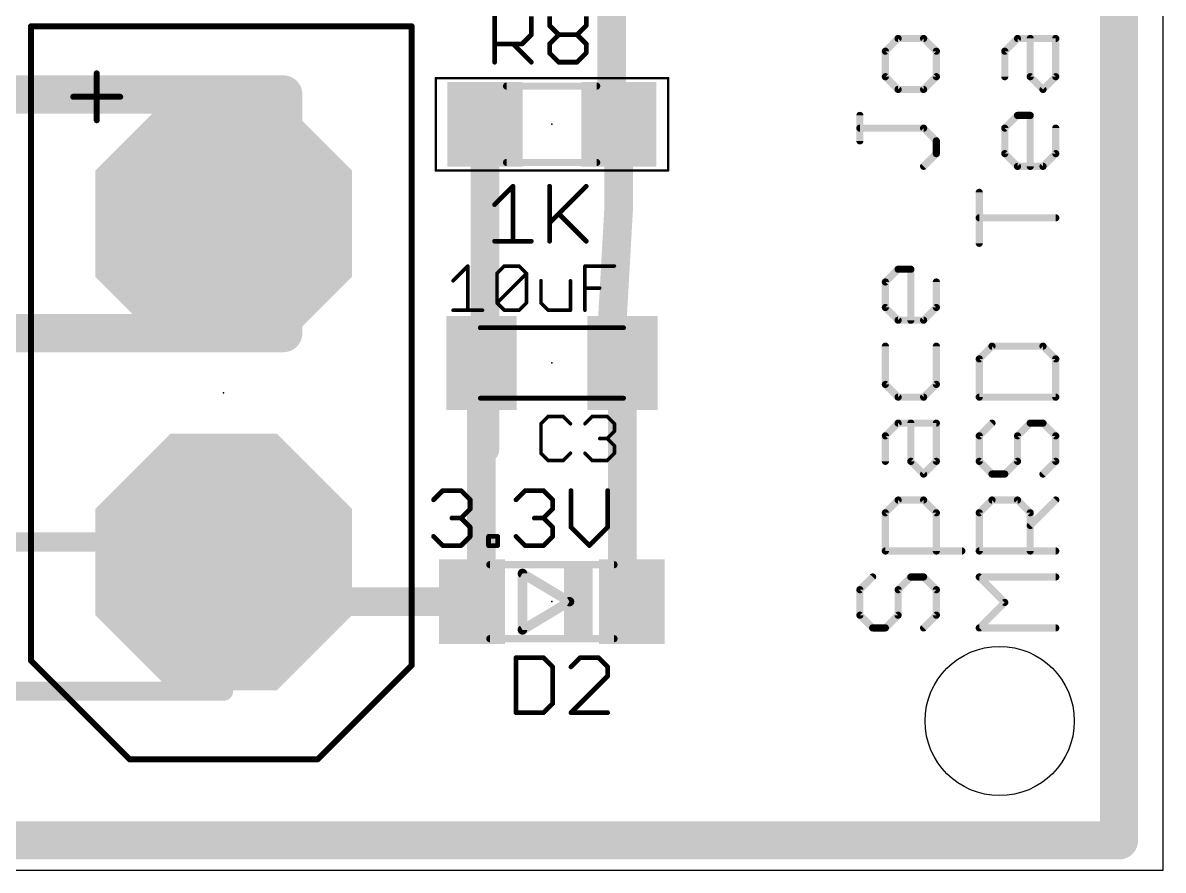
# Model space of a CAD drawing. Extents: x 0 to 50.5, y 0 to 63.5.
# Drawn here: x 26.21 to 50.47, y 0 to 18.03 of the extents above; entities that cross this region are included whole.
import ezdxf

# ---------------------------------------------------------------- set-up
doc = ezdxf.new("R2010")
doc.units = 0
for name, color, linetype in [('1', 22, 'CONTINUOUS'), ('16', 175, 'CONTINUOUS'), ('17', 82, 'CONTINUOUS'), ('20', 7, 'CONTINUOUS'), ('21', 253, 'CONTINUOUS'), ('23', 7, 'CONTINUOUS'), ('25', 253, 'CONTINUOUS'), ('27', 253, 'CONTINUOUS'), ('39', 22, 'CONTINUOUS'), ('51', 253, 'CONTINUOUS')]:
    doc.layers.add(name, color=color, linetype=linetype)

# ---------------------------------------------------------------- blocks, each defined once
blk = doc.blocks.new('OCTAGONP')
at = {"const_width": 0.5}
blk.add_lwpolyline([(-0.25, -0.1036), (-0.25, 0.1036), (-0.1036, 0.25), (0.1036, 0.25), (0.25, 0.1036), (0.25, -0.1036), (0.1036, -0.25), (-0.1036, -0.25), (-0.25, -0.1036), (-0.25, 0.1036)], dxfattribs=at)
blk = doc.blocks.new('RECT')
blk.add_solid([(-0.5, -0.5), (0.5, -0.5), (-0.5, 0.5), (0.5, 0.5)])

msp = doc.modelspace()

# ---------------------------------------------------------------- linework, layer by layer
at = {"layer": '1'}
for points, const_width in [([(38.735, 20.955), (38.735, 16.027)], 0.6096), ([(19.05, 16.51), (31.75, 16.51)], 0.8128), ([(31.75, 16.51), (31.75, 11.43)], 0.8128), ([(38.735, 16.027), (38.887, 15.875)], 0.6096), ([(36.043, 15.875), (36.043, 8.968)], 0.6096), ([(38.887, 15.875), (38.887, 14.122)], 0.6096), ([(38.887, 14.122), (38.735, 11.43)], 0.6096), ([(31.75, 11.43), (19.05, 11.43)], 0.8128), ([(38.735, 11.43), (38.735, 10.565)], 0.6096), ([(36.043, 8.968), (35.965, 10.795)], 0.6096), ([(35.965, 10.795), (35.965, 5.915)], 0.6096), ([(38.735, 10.565), (38.965, 10.795)], 0.6096), ([(38.965, 10.795), (38.965, 5.915)], 0.6096), ([(16.51, 6.985), (30.48, 6.985)], 0.4064), ([(30.48, 6.985), (30.48, 3.81)], 0.4064), ([(30.69, 5.715), (30.48, 6.56)], 0.6096), ([(35.965, 5.915), (35.765, 5.715)], 0.6096), ([(38.965, 5.915), (39.165, 5.715)], 0.6096), ([(35.765, 5.715), (30.69, 5.715)], 0.6096), ([(30.48, 3.81), (16.51, 3.81)], 0.4064)]:
    msp.add_lwpolyline(points, dxfattribs=dict(at, const_width=const_width))
for points, const_width in [([(31.9532, 16.51, 1), (31.5468, 16.51)], 0.4064), ([(31.75, 16.3068, 1), (31.75, 16.7132)], 0.4064), ([(38.8428, 16.1348, 1), (38.6272, 15.9192)], 0.3048), ([(36.1954, 15.875, 1), (35.8906, 15.875)], 0.3048), ([(38.5826, 16.027, 1), (38.8874, 16.027)], 0.3048), ([(39.0394, 15.875, 1), (38.7346, 15.875)], 0.3048), ([(38.7792, 15.7672, 1), (38.9948, 15.9828)], 0.3048), ([(39.0392, 14.1134, 1), (38.7348, 14.1306)], 0.3048), ([(38.7346, 14.122, 1), (39.0394, 14.122)], 0.3048), ([(31.75, 11.2268, 1), (31.75, 11.6332)], 0.4064), ([(38.8874, 11.43, 1), (38.5826, 11.43)], 0.3048), ([(31.5468, 11.43, 1), (31.9532, 11.43)], 0.4064), ([(38.5828, 11.4386, 1), (38.8872, 11.4214)], 0.3048), ([(36.1173, 10.8015, 1), (35.8127, 10.7885)], 0.3048), ([(36.1174, 10.795, 1), (35.8126, 10.795)], 0.3048), ([(39.1174, 10.795, 1), (38.8126, 10.795)], 0.3048), ([(39.0728, 10.6872, 1), (38.8572, 10.9028)], 0.3048), ([(38.6272, 10.6728, 1), (38.8428, 10.4572)], 0.3048), ([(38.5826, 10.565, 1), (38.8874, 10.565)], 0.3048), ([(35.8906, 8.968, 1), (36.1954, 8.968)], 0.3048), ([(35.8907, 8.9615, 1), (36.1953, 8.9745)], 0.3048), ([(30.5816, 6.985, 1), (30.3784, 6.985)], 0.2032), ([(30.48, 6.8834, 1), (30.48, 7.0866)], 0.2032), ([(30.6279, 6.5968, 1), (30.3321, 6.5232)], 0.3048), ([(35.8126, 5.915, 1), (36.1174, 5.915)], 0.3048), ([(36.0728, 5.8072, 1), (35.8572, 6.0228)], 0.3048), ([(39.0728, 6.0228, 1), (38.8572, 5.8072)], 0.3048), ([(38.8126, 5.915, 1), (39.1174, 5.915)], 0.3048), ([(30.69, 5.8674, 1), (30.69, 5.5626)], 0.3048), ([(30.5421, 5.6782, 1), (30.8379, 5.7518)], 0.3048), ([(35.6572, 5.8228, 1), (35.8728, 5.6072)], 0.3048), ([(35.765, 5.5626, 1), (35.765, 5.8674)], 0.3048), ([(39.0572, 5.6072, 1), (39.2728, 5.8228)], 0.3048), ([(30.3784, 3.81, 1), (30.5816, 3.81)], 0.2032), ([(30.48, 3.7084, 1), (30.48, 3.9116)], 0.2032)]:
    msp.add_lwpolyline(points, format="xyb", dxfattribs=dict(at, const_width=const_width))
at = {"layer": '16', "const_width": 0.8128}
for points in [[(49.53, 62.865), (49.53, 0.635)], [(49.53, 0.635), (0.635, 0.635)]]:
    msp.add_lwpolyline(points, dxfattribs=at)
at = {"layer": '16', "const_width": 0.4064}
for points in [[(49.53, 0.4318, 1), (49.53, 0.8382)], [(49.3268, 0.635, 1), (49.7332, 0.635)]]:
    msp.add_lwpolyline(points, format="xyb", dxfattribs=at)
at = {"layer": '20'}
for p, q in [((50.47, 0), (50.47, 63.49)), ((0, 0), (50.47, 0))]:
    msp.add_line(p, q, dxfattribs=at)
msp.add_circle((46.99, 3.175), 1.5875, dxfattribs=at)
at = {"layer": '21'}
for points, const_width in [([(26.38, 17.96), (26.38, 4.46)], 0.127), ([(34.48, 17.96), (26.38, 17.96)], 0.127), ([(34.48, 4.36), (34.48, 17.96)], 0.127), ([(44.8303, 17.701), (44.5591, 17.4298)], 0.1524), ([(45.3726, 17.701), (44.8303, 17.701)], 0.1524), ([(45.6438, 17.4298), (45.3726, 17.701)], 0.1524), ([(47.0991, 17.4298), (47.3703, 17.701)], 0.1524), ([(47.3703, 17.701), (48.1838, 17.701)], 0.1524), ([(47.6415, 16.8875), (47.6415, 17.701)], 0.1524), ([(48.1838, 17.701), (48.1838, 16.8875)], 0.1524), ([(44.5591, 17.4298), (44.5591, 16.8875)], 0.1524), ([(45.6438, 16.8875), (45.6438, 17.4298)], 0.1524), ([(47.0991, 16.8875), (47.0991, 17.4298)], 0.1524), ([(27.78, 15.96), (27.78, 16.96)], 0.127), ([(44.5591, 16.8875), (44.8303, 16.6163)], 0.1524), ([(45.3726, 16.6163), (45.6438, 16.8875)], 0.1524), ([(47.9126, 16.6163), (47.6415, 16.8875)], 0.1524), ([(48.1838, 16.8875), (47.9126, 16.6163)], 0.1524), ([(27.28, 16.46), (28.28, 16.46)], 0.127), ([(44.8303, 16.6163), (45.3726, 16.6163)], 0.1524), ([(44.0168, 15.5215), (44.0168, 16.0638)], 0.1524), ([(47.0991, 15.7926), (47.3703, 16.0638)], 0.1524), ([(47.3703, 16.0638), (47.6415, 16.0638)], 0.1524), ([(47.6415, 16.0638), (47.6415, 14.9791)], 0.1524), ([(45.3726, 15.7926), (44.0168, 15.7926)], 0.1524), ([(45.6438, 15.5215), (45.3726, 15.7926)], 0.1524), ([(47.0991, 15.2503), (47.0991, 15.7926)], 0.1524), ([(48.1838, 15.7926), (48.1838, 15.2503)], 0.1524), ([(45.6438, 15.2503), (45.6438, 15.5215)], 0.1524), ([(45.3726, 14.9791), (45.6438, 15.2503)], 0.1524), ([(47.3703, 14.9791), (47.0991, 15.2503)], 0.1524), ([(48.1838, 15.2503), (47.9126, 14.9791)], 0.1524), ([(47.9126, 14.9791), (47.3703, 14.9791)], 0.1524), ([(46.5568, 13.342), (46.5568, 14.4266)], 0.1524), ([(48.1838, 13.8843), (46.5568, 13.8843)], 0.1524), ([(44.5591, 12.5183), (44.8303, 12.7895)], 0.1524), ([(44.8303, 12.7895), (45.1015, 12.7895)], 0.1524), ([(45.1015, 12.7895), (45.1015, 11.7048)], 0.1524), ([(44.5591, 11.976), (44.5591, 12.5183)], 0.1524), ([(45.6438, 12.5183), (45.6438, 11.976)], 0.1524), ([(44.8303, 11.7048), (44.5591, 11.976)], 0.1524), ([(45.6438, 11.976), (45.3726, 11.7048)], 0.1524), ([(45.3726, 11.7048), (44.8303, 11.7048)], 0.1524), ([(44.5591, 11.1523), (44.5591, 10.3388)], 0.1524), ([(45.6438, 10.3388), (45.6438, 11.1523)], 0.1524), ([(46.828, 11.1523), (46.5568, 10.8812)], 0.1524), ([(47.9126, 11.1523), (46.828, 11.1523)], 0.1524), ([(48.1838, 10.8812), (47.9126, 11.1523)], 0.1524), ([(46.5568, 10.8812), (46.5568, 10.0677)], 0.1524), ([(48.1838, 10.0677), (48.1838, 10.8812)], 0.1524), ([(44.5591, 10.3388), (44.8303, 10.0677)], 0.1524), ([(45.3726, 10.0677), (45.6438, 10.3388)], 0.1524), ([(44.8303, 10.0677), (45.3726, 10.0677)], 0.1524), ([(46.5568, 10.0677), (48.1838, 10.0677)], 0.1524), ([(44.5591, 9.244), (44.8303, 9.5152)], 0.1524), ([(44.8303, 9.5152), (45.6438, 9.5152)], 0.1524), ([(45.1015, 8.7017), (45.1015, 9.5152)], 0.1524), ([(45.6438, 9.5152), (45.6438, 8.7017)], 0.1524), ([(46.828, 9.5152), (46.5568, 9.244)], 0.1524), ([(47.3703, 9.244), (47.6415, 9.5152)], 0.1524), ([(47.6415, 9.5152), (47.9126, 9.5152)], 0.1524), ([(47.9126, 9.5152), (48.1838, 9.244)], 0.1524), ([(44.5591, 8.7017), (44.5591, 9.244)], 0.1524), ([(46.5568, 9.244), (46.5568, 8.7017)], 0.1524), ([(47.3703, 8.7017), (47.3703, 9.244)], 0.1524), ([(48.1838, 9.244), (48.1838, 8.7017)], 0.1524), ([(45.3726, 8.4305), (45.1015, 8.7017)], 0.1524), ([(45.6438, 8.7017), (45.3726, 8.4305)], 0.1524), ([(46.5568, 8.7017), (46.828, 8.4305)], 0.1524), ([(47.0991, 8.4305), (47.3703, 8.7017)], 0.1524), ([(48.1838, 8.7017), (47.9126, 8.4305)], 0.1524), ([(46.828, 8.4305), (47.0991, 8.4305)], 0.1524), ([(44.5591, 7.6069), (44.8303, 7.878)], 0.1524), ([(44.8303, 7.878), (45.3726, 7.878)], 0.1524), ([(45.3726, 7.878), (45.6438, 7.6069)], 0.1524), ([(46.5568, 7.6069), (46.828, 7.878)], 0.1524), ([(46.828, 7.878), (47.3703, 7.878)], 0.1524), ([(47.3703, 7.878), (47.6415, 7.6069)], 0.1524), ([(47.6415, 7.3357), (48.1838, 7.878)], 0.1524), ([(44.5591, 6.7934), (44.5591, 7.6069)], 0.1524), ([(45.6438, 7.6069), (45.6438, 6.7934)], 0.1524), ([(46.5568, 6.7934), (46.5568, 7.6069)], 0.1524), ([(47.6415, 7.6069), (47.6415, 6.7934)], 0.1524), ([(46.1861, 6.7934), (44.5591, 6.7934)], 0.1524), ([(48.1838, 6.7934), (46.5568, 6.7934)], 0.1524), ([(37.838, 5.715), (36.838, 6.315)], 0.2032), ([(36.838, 6.315), (36.838, 5.115)], 0.2032), ([(44.288, 6.2409), (44.0168, 5.9697)], 0.1524), ([(44.8303, 5.9697), (45.1015, 6.2409)], 0.1524), ([(45.1015, 6.2409), (45.3726, 6.2409)], 0.1524), ([(45.3726, 6.2409), (45.6438, 5.9697)], 0.1524), ([(47.0991, 5.6985), (46.5568, 6.2409)], 0.1524), ([(46.5568, 6.2409), (48.1838, 6.2409)], 0.1524), ([(44.0168, 5.9697), (44.0168, 5.4274)], 0.1524), ([(44.8303, 5.4274), (44.8303, 5.9697)], 0.1524), ([(45.6438, 5.9697), (45.6438, 5.4274)], 0.1524), ([(36.838, 5.115), (37.838, 5.715)], 0.2032), ([(46.5568, 5.1562), (47.0991, 5.6985)], 0.1524), ([(44.0168, 5.4274), (44.288, 5.1562)], 0.1524), ([(44.5591, 5.1562), (44.8303, 5.4274)], 0.1524), ([(45.6438, 5.4274), (45.3726, 5.1562)], 0.1524), ([(44.288, 5.1562), (44.5591, 5.1562)], 0.1524), ([(48.1838, 5.1562), (46.5568, 5.1562)], 0.1524), ([(26.38, 4.46), (28.48, 2.36)], 0.127), ([(32.48, 2.36), (34.48, 4.36)], 0.127), ([(28.48, 2.36), (32.48, 2.36)], 0.127)]:
    msp.add_lwpolyline(points, dxfattribs=dict(at, const_width=const_width))
for points, const_width in [([(26.4118, 17.96, 1), (26.3483, 17.96)], 0.0635), ([(26.38, 17.9917, 1), (26.38, 17.9283)], 0.0635), ([(34.5118, 17.96, 1), (34.4483, 17.96)], 0.0635), ([(34.48, 17.9283, 1), (34.48, 17.9917)], 0.0635), ([(44.8303, 17.7391, 1), (44.8303, 17.6629)], 0.0762), ([(44.8572, 17.674, 1), (44.8034, 17.7279)], 0.0762), ([(45.3996, 17.7279, 1), (45.3457, 17.674)], 0.0762), ([(45.3726, 17.6629, 1), (45.3726, 17.7391)], 0.0762), ([(47.3703, 17.7391, 1), (47.3703, 17.6629)], 0.0762), ([(47.3972, 17.674, 1), (47.3434, 17.7279)], 0.0762), ([(47.6796, 17.701, 1), (47.6034, 17.701)], 0.0762), ([(48.2219, 17.701, 1), (48.1457, 17.701)], 0.0762), ([(48.1838, 17.6629, 1), (48.1838, 17.7391)], 0.0762), ([(44.5972, 17.4298, 1), (44.521, 17.4298)], 0.0762), ([(44.5322, 17.4567, 1), (44.5861, 17.4028)], 0.0762), ([(45.6819, 17.4298, 1), (45.6057, 17.4298)], 0.0762), ([(45.6169, 17.4028, 1), (45.6707, 17.4567)], 0.0762), ([(47.1372, 17.4298, 1), (47.061, 17.4298)], 0.0762), ([(47.0722, 17.4567, 1), (47.1261, 17.4028)], 0.0762), ([(27.8117, 16.96, 1), (27.7483, 16.96)], 0.0635), ([(44.5861, 16.9144, 1), (44.5322, 16.8605)], 0.0762), ([(44.521, 16.8875, 1), (44.5972, 16.8875)], 0.0762), ([(45.6057, 16.8875, 1), (45.6819, 16.8875)], 0.0762), ([(45.6707, 16.8605, 1), (45.6169, 16.9144)], 0.0762), ([(47.061, 16.8875, 1), (47.1372, 16.8875)], 0.0762), ([(47.6684, 16.9144, 1), (47.6145, 16.8605)], 0.0762), ([(47.6034, 16.8875, 1), (47.6796, 16.8875)], 0.0762), ([(48.1457, 16.8875, 1), (48.2219, 16.8875)], 0.0762), ([(48.2107, 16.8605, 1), (48.1569, 16.9144)], 0.0762), ([(27.28, 16.4917, 1), (27.28, 16.4283)], 0.0635), ([(28.28, 16.4283, 1), (28.28, 16.4917)], 0.0635), ([(44.8303, 16.6544, 1), (44.8303, 16.5782)], 0.0762), ([(44.8034, 16.5894, 1), (44.8572, 16.6432)], 0.0762), ([(45.3457, 16.6432, 1), (45.3996, 16.5894)], 0.0762), ([(45.3726, 16.5782, 1), (45.3726, 16.6544)], 0.0762), ([(47.8857, 16.6432, 1), (47.9396, 16.5894)], 0.0762), ([(47.8857, 16.5894, 1), (47.9396, 16.6432)], 0.0762), ([(44.0549, 16.0638, 1), (43.9787, 16.0638)], 0.0762), ([(47.3703, 16.1019, 1), (47.3703, 16.0257)], 0.0762), ([(47.3972, 16.0369, 1), (47.3434, 16.0907)], 0.0762), ([(47.6796, 16.0638, 1), (47.6034, 16.0638)], 0.0762), ([(47.6415, 16.0257, 1), (47.6415, 16.1019)], 0.0762), ([(27.7483, 15.96, 1), (27.8117, 15.96)], 0.0635), ([(44.0168, 15.8307, 1), (44.0168, 15.7545)], 0.0762), ([(45.3996, 15.8196, 1), (45.3457, 15.7657)], 0.0762), ([(45.3726, 15.7545, 1), (45.3726, 15.8307)], 0.0762), ([(47.1372, 15.7926, 1), (47.061, 15.7926)], 0.0762), ([(47.0722, 15.8196, 1), (47.1261, 15.7657)], 0.0762), ([(48.2219, 15.7926, 1), (48.1457, 15.7926)], 0.0762), ([(43.9787, 15.5215, 1), (44.0549, 15.5215)], 0.0762), ([(45.6819, 15.5215, 1), (45.6057, 15.5215)], 0.0762), ([(45.6169, 15.4945, 1), (45.6707, 15.5484)], 0.0762), ([(45.6057, 15.2503, 1), (45.6819, 15.2503)], 0.0762), ([(45.6707, 15.2234, 1), (45.6169, 15.2772)], 0.0762), ([(47.061, 15.2503, 1), (47.1372, 15.2503)], 0.0762), ([(47.1261, 15.2772, 1), (47.0722, 15.2234)], 0.0762), ([(48.1457, 15.2503, 1), (48.2219, 15.2503)], 0.0762), ([(48.2107, 15.2234, 1), (48.1569, 15.2772)], 0.0762), ([(45.3457, 15.0061, 1), (45.3996, 14.9522)], 0.0762), ([(47.3703, 15.0172, 1), (47.3703, 14.941)], 0.0762), ([(47.3434, 14.9522, 1), (47.3972, 15.0061)], 0.0762), ([(47.8857, 15.0061, 1), (47.9396, 14.9522)], 0.0762), ([(47.9126, 14.941, 1), (47.9126, 15.0172)], 0.0762), ([(47.6034, 14.9791, 1), (47.6796, 14.9791)], 0.0762), ([(46.5949, 14.4266, 1), (46.5187, 14.4266)], 0.0762), ([(46.5568, 13.9224, 1), (46.5568, 13.8462)], 0.0762), ([(48.1838, 13.8462, 1), (48.1838, 13.9224)], 0.0762), ([(46.5187, 13.342, 1), (46.5949, 13.342)], 0.0762), ([(44.8303, 12.8276, 1), (44.8303, 12.7514)], 0.0762), ([(44.8572, 12.7625, 1), (44.8034, 12.8164)], 0.0762), ([(45.1396, 12.7895, 1), (45.0634, 12.7895)], 0.0762), ([(45.1015, 12.7514, 1), (45.1015, 12.8276)], 0.0762), ([(44.5972, 12.5183, 1), (44.521, 12.5183)], 0.0762), ([(44.5322, 12.5453, 1), (44.5861, 12.4914)], 0.0762), ([(45.6819, 12.5183, 1), (45.6057, 12.5183)], 0.0762), ([(44.5861, 12.0029, 1), (44.5322, 11.949)], 0.0762), ([(44.521, 11.976, 1), (44.5972, 11.976)], 0.0762), ([(45.6057, 11.976, 1), (45.6819, 11.976)], 0.0762), ([(45.6707, 11.949, 1), (45.6169, 12.0029)], 0.0762), ([(44.8303, 11.7429, 1), (44.8303, 11.6667)], 0.0762), ([(44.8034, 11.6779, 1), (44.8572, 11.7318)], 0.0762), ([(45.0634, 11.7048, 1), (45.1396, 11.7048)], 0.0762), ([(45.3457, 11.7318, 1), (45.3996, 11.6779)], 0.0762), ([(45.3726, 11.6667, 1), (45.3726, 11.7429)], 0.0762), ([(44.5972, 11.1523, 1), (44.521, 11.1523)], 0.0762), ([(45.6819, 11.1523, 1), (45.6057, 11.1523)], 0.0762), ([(46.828, 11.1904, 1), (46.828, 11.1142)], 0.0762), ([(46.8549, 11.1254, 1), (46.801, 11.1793)], 0.0762), ([(47.9396, 11.1793, 1), (47.8857, 11.1254)], 0.0762), ([(47.9126, 11.1142, 1), (47.9126, 11.1904)], 0.0762), ([(46.5949, 10.8812, 1), (46.5187, 10.8812)], 0.0762), ([(46.5299, 10.9081, 1), (46.5838, 10.8542)], 0.0762), ([(48.2219, 10.8812, 1), (48.1457, 10.8812)], 0.0762), ([(48.1569, 10.8542, 1), (48.2107, 10.9081)], 0.0762), ([(44.5861, 10.3658, 1), (44.5322, 10.3119)], 0.0762), ([(44.521, 10.3388, 1), (44.5972, 10.3388)], 0.0762), ([(45.6057, 10.3388, 1), (45.6819, 10.3388)], 0.0762), ([(45.6707, 10.3119, 1), (45.6169, 10.3658)], 0.0762), ([(44.8303, 10.1058, 1), (44.8303, 10.0296)], 0.0762), ([(44.8034, 10.0407, 1), (44.8572, 10.0946)], 0.0762), ([(45.3457, 10.0946, 1), (45.3996, 10.0407)], 0.0762), ([(45.3726, 10.0296, 1), (45.3726, 10.1058)], 0.0762), ([(46.5568, 10.1058, 1), (46.5568, 10.0296)], 0.0762), ([(46.5187, 10.0677, 1), (46.5949, 10.0677)], 0.0762), ([(48.1457, 10.0677, 1), (48.2219, 10.0677)], 0.0762), ([(48.1838, 10.0296, 1), (48.1838, 10.1058)], 0.0762), ([(44.8303, 9.5533, 1), (44.8303, 9.4771)], 0.0762), ([(44.8572, 9.4882, 1), (44.8034, 9.5421)], 0.0762), ([(45.1396, 9.5152, 1), (45.0634, 9.5152)], 0.0762), ([(45.6819, 9.5152, 1), (45.6057, 9.5152)], 0.0762), ([(45.6438, 9.4771, 1), (45.6438, 9.5533)], 0.0762), ([(46.8549, 9.4882, 1), (46.801, 9.5421)], 0.0762), ([(47.6415, 9.5533, 1), (47.6415, 9.4771)], 0.0762), ([(47.6684, 9.4882, 1), (47.6145, 9.5421)], 0.0762), ([(47.9396, 9.5421, 1), (47.8857, 9.4882)], 0.0762), ([(47.9126, 9.4771, 1), (47.9126, 9.5533)], 0.0762), ([(44.5972, 9.244, 1), (44.521, 9.244)], 0.0762), ([(44.5322, 9.2709, 1), (44.5861, 9.2171)], 0.0762), ([(46.5949, 9.244, 1), (46.5187, 9.244)], 0.0762), ([(46.5299, 9.2709, 1), (46.5838, 9.2171)], 0.0762), ([(47.4084, 9.244, 1), (47.3322, 9.244)], 0.0762), ([(47.3434, 9.2709, 1), (47.3972, 9.2171)], 0.0762), ([(48.2219, 9.244, 1), (48.1457, 9.244)], 0.0762), ([(48.1569, 9.2171, 1), (48.2107, 9.2709)], 0.0762), ([(44.521, 8.7017, 1), (44.5972, 8.7017)], 0.0762), ([(45.1284, 8.7286, 1), (45.0745, 8.6747)], 0.0762), ([(45.0634, 8.7017, 1), (45.1396, 8.7017)], 0.0762), ([(45.6057, 8.7017, 1), (45.6819, 8.7017)], 0.0762), ([(45.6707, 8.6747, 1), (45.6169, 8.7286)], 0.0762), ([(46.5838, 8.7286, 1), (46.5299, 8.6747)], 0.0762), ([(46.5187, 8.7017, 1), (46.5949, 8.7017)], 0.0762), ([(47.3322, 8.7017, 1), (47.4084, 8.7017)], 0.0762), ([(47.3972, 8.6747, 1), (47.3434, 8.7286)], 0.0762), ([(48.1457, 8.7017, 1), (48.2219, 8.7017)], 0.0762), ([(48.2107, 8.6747, 1), (48.1569, 8.7286)], 0.0762), ([(45.3457, 8.4575, 1), (45.3996, 8.4036)], 0.0762), ([(45.3457, 8.4036, 1), (45.3996, 8.4575)], 0.0762), ([(46.828, 8.4686, 1), (46.828, 8.3924)], 0.0762), ([(46.801, 8.4036, 1), (46.8549, 8.4575)], 0.0762), ([(47.0722, 8.4575, 1), (47.1261, 8.4036)], 0.0762), ([(47.0991, 8.3924, 1), (47.0991, 8.4686)], 0.0762), ([(47.8857, 8.4575, 1), (47.9396, 8.4036)], 0.0762), ([(44.8303, 7.9161, 1), (44.8303, 7.8399)], 0.0762), ([(44.8572, 7.8511, 1), (44.8034, 7.905)], 0.0762), ([(45.3996, 7.905, 1), (45.3457, 7.8511)], 0.0762), ([(45.3726, 7.8399, 1), (45.3726, 7.9161)], 0.0762), ([(46.828, 7.9161, 1), (46.828, 7.8399)], 0.0762), ([(46.8549, 7.8511, 1), (46.801, 7.905)], 0.0762), ([(47.3972, 7.905, 1), (47.3434, 7.8511)], 0.0762), ([(47.3703, 7.8399, 1), (47.3703, 7.9161)], 0.0762), ([(48.2107, 7.8511, 1), (48.1569, 7.905)], 0.0762), ([(44.5972, 7.6069, 1), (44.521, 7.6069)], 0.0762), ([(44.5322, 7.6338, 1), (44.5861, 7.5799)], 0.0762), ([(45.6819, 7.6069, 1), (45.6057, 7.6069)], 0.0762), ([(45.6169, 7.5799, 1), (45.6707, 7.6338)], 0.0762), ([(46.5949, 7.6069, 1), (46.5187, 7.6069)], 0.0762), ([(46.5299, 7.6338, 1), (46.5838, 7.5799)], 0.0762), ([(47.6796, 7.6069, 1), (47.6034, 7.6069)], 0.0762), ([(47.6145, 7.5799, 1), (47.6684, 7.6338)], 0.0762), ([(47.6145, 7.3626, 1), (47.6684, 7.3087)], 0.0762), ([(44.5591, 6.8315, 1), (44.5591, 6.7553)], 0.0762), ([(44.521, 6.7934, 1), (44.5972, 6.7934)], 0.0762), ([(45.6057, 6.7934, 1), (45.6819, 6.7934)], 0.0762), ([(46.1861, 6.7553, 1), (46.1861, 6.8315)], 0.0762), ([(46.5568, 6.8315, 1), (46.5568, 6.7553)], 0.0762), ([(46.5187, 6.7934, 1), (46.5949, 6.7934)], 0.0762), ([(47.6034, 6.7934, 1), (47.6796, 6.7934)], 0.0762), ([(48.1838, 6.7553, 1), (48.1838, 6.8315)], 0.0762), ([(36.8641, 6.3586, 1), (36.8119, 6.2714)], 0.1016), ([(36.8888, 6.315, 1), (36.7872, 6.315)], 0.1016), ([(44.3149, 6.2139, 1), (44.261, 6.2678)], 0.0762), ([(45.1015, 6.279, 1), (45.1015, 6.2028)], 0.0762), ([(45.1284, 6.2139, 1), (45.0745, 6.2678)], 0.0762), ([(45.3996, 6.2678, 1), (45.3457, 6.2139)], 0.0762), ([(45.3726, 6.2028, 1), (45.3726, 6.279)], 0.0762), ([(46.5838, 6.2678, 1), (46.5299, 6.2139)], 0.0762), ([(46.5568, 6.279, 1), (46.5568, 6.2028)], 0.0762), ([(48.1838, 6.2028, 1), (48.1838, 6.279)], 0.0762), ([(44.0549, 5.9697, 1), (43.9787, 5.9697)], 0.0762), ([(43.9899, 5.9966, 1), (44.0438, 5.9428)], 0.0762), ([(44.8684, 5.9697, 1), (44.7922, 5.9697)], 0.0762), ([(44.8034, 5.9966, 1), (44.8572, 5.9428)], 0.0762), ([(45.6819, 5.9697, 1), (45.6057, 5.9697)], 0.0762), ([(45.6169, 5.9428, 1), (45.6707, 5.9966)], 0.0762), ([(37.8641, 5.6714, 1), (37.8119, 5.7586)], 0.1016), ([(37.8119, 5.6714, 1), (37.8641, 5.7586)], 0.1016), ([(47.1261, 5.6716, 1), (47.0722, 5.7255)], 0.0762), ([(47.0722, 5.6716, 1), (47.1261, 5.7255)], 0.0762), ([(44.0438, 5.4543, 1), (43.9899, 5.4004)], 0.0762), ([(43.9787, 5.4274, 1), (44.0549, 5.4274)], 0.0762), ([(44.7922, 5.4274, 1), (44.8684, 5.4274)], 0.0762), ([(44.8572, 5.4004, 1), (44.8034, 5.4543)], 0.0762), ([(45.6057, 5.4274, 1), (45.6819, 5.4274)], 0.0762), ([(45.6707, 5.4004, 1), (45.6169, 5.4543)], 0.0762), ([(36.8119, 5.1586, 1), (36.8641, 5.0714)], 0.1016), ([(36.7872, 5.115, 1), (36.8888, 5.115)], 0.1016), ([(44.288, 5.1943, 1), (44.288, 5.1181)], 0.0762), ([(44.261, 5.1293, 1), (44.3149, 5.1831)], 0.0762), ([(44.5322, 5.1831, 1), (44.5861, 5.1293)], 0.0762), ([(44.5591, 5.1181, 1), (44.5591, 5.1943)], 0.0762), ([(45.3457, 5.1831, 1), (45.3996, 5.1293)], 0.0762), ([(46.5568, 5.1943, 1), (46.5568, 5.1181)], 0.0762), ([(46.5299, 5.1831, 1), (46.5838, 5.1293)], 0.0762), ([(48.1838, 5.1181, 1), (48.1838, 5.1943)], 0.0762), ([(26.4025, 4.4825, 1), (26.3575, 4.4375)], 0.0635), ([(26.3483, 4.46, 1), (26.4118, 4.46)], 0.0635), ([(34.4483, 4.36, 1), (34.5118, 4.36)], 0.0635), ([(34.5025, 4.3375, 1), (34.4575, 4.3825)], 0.0635), ([(28.48, 2.3918, 1), (28.48, 2.3283)], 0.0635), ([(28.4575, 2.3375, 1), (28.5025, 2.3825)], 0.0635), ([(32.4575, 2.3825, 1), (32.5025, 2.3375)], 0.0635), ([(32.48, 2.3283, 1), (32.48, 2.3918)], 0.0635)]:
    msp.add_lwpolyline(points, format="xyb", dxfattribs=dict(at, const_width=const_width))
at = {"layer": '23'}
for p in [(37.465, 15.875), (37.465, 10.795), (30.48, 10.16), (37.465, 5.715)]:
    msp.add_point(p, dxfattribs=at)
at = {"layer": '25'}
for points, const_width in [([(36.2458, 17.1958), (36.2458, 18.3652)], 0.1016), ([(37.0254, 18.1703), (37.0254, 17.7805)], 0.1016), ([(37.4152, 17.9754), (37.4152, 18.1703)], 0.1016), ([(38.1948, 18.1703), (38.1948, 17.9754)], 0.1016), ([(37.6101, 17.7805), (37.4152, 17.9754)], 0.1016), ([(38.1948, 17.9754), (37.9999, 17.7805)], 0.1016), ([(37.0254, 17.7805), (36.8305, 17.5856)], 0.1016), ([(37.4152, 17.5856), (37.6101, 17.7805)], 0.1016), ([(37.6101, 17.7805), (37.9999, 17.7805)], 0.1016), ([(37.9999, 17.7805), (38.1948, 17.5856)], 0.1016), ([(36.8305, 17.5856), (36.2458, 17.5856)], 0.1016), ([(36.6356, 17.5856), (37.0254, 17.1958)], 0.1016), ([(37.4152, 17.3907), (37.4152, 17.5856)], 0.1016), ([(38.1948, 17.5856), (38.1948, 17.3907)], 0.1016), ([(37.6101, 17.1958), (37.4152, 17.3907)], 0.1016), ([(37.9999, 17.1958), (37.6101, 17.1958)], 0.1016), ([(38.1948, 17.3907), (37.9999, 17.1958)], 0.1016), ([(37.3888, 9.6577), (37.2321, 9.5009)], 0.0762), ([(37.2321, 9.5009), (37.2321, 8.8739)], 0.0762), ([(37.7024, 9.6577), (37.3888, 9.6577)], 0.0762), ([(37.8591, 9.5009), (37.7024, 9.6577)], 0.0762), ([(38.1676, 9.5009), (38.3243, 9.6577)], 0.0762), ([(38.3243, 9.6577), (38.6379, 9.6577)], 0.0762), ([(38.6379, 9.6577), (38.7947, 9.5009)], 0.0762), ([(38.7947, 9.5009), (38.7947, 9.3442)], 0.0762), ([(38.6379, 9.1874), (38.4811, 9.1874)], 0.0762), ([(38.7947, 9.3442), (38.6379, 9.1874)], 0.0762), ([(38.6379, 9.1874), (38.7947, 9.0306)], 0.0762), ([(38.7947, 9.0306), (38.7947, 8.8739)], 0.0762), ([(37.2321, 8.8739), (37.3888, 8.7171)], 0.0762), ([(37.3888, 8.7171), (37.7024, 8.7171)], 0.0762), ([(37.7024, 8.7171), (37.8591, 8.8739)], 0.0762), ([(38.3243, 8.7171), (38.1676, 8.8739)], 0.0762), ([(38.6379, 8.7171), (38.3243, 8.7171)], 0.0762), ([(38.7947, 8.8739), (38.6379, 8.7171)], 0.0762), ([(36.701, 4.5222), (36.701, 3.3528)], 0.1016), ([(37.2857, 4.5222), (36.701, 4.5222)], 0.1016), ([(37.4806, 4.3273), (37.2857, 4.5222)], 0.1016), ([(37.4806, 3.5477), (37.4806, 4.3273)], 0.1016), ([(38.0653, 4.5222), (37.8704, 4.3273)], 0.1016), ([(38.4551, 4.5222), (38.0653, 4.5222)], 0.1016), ([(38.65, 4.3273), (38.4551, 4.5222)], 0.1016), ([(38.65, 4.1324), (38.65, 4.3273)], 0.1016), ([(37.8704, 3.3528), (38.65, 4.1324)], 0.1016), ([(36.701, 3.3528), (37.2857, 3.3528)], 0.1016), ([(37.2857, 3.3528), (37.4806, 3.5477)], 0.1016), ([(38.65, 3.3528), (37.8704, 3.3528)], 0.1016)]:
    msp.add_lwpolyline(points, dxfattribs=dict(at, const_width=const_width))
for points, const_width in [([(37.4332, 17.9934, 1), (37.3972, 17.9574)], 0.0508), ([(37.3898, 17.9754, 1), (37.4406, 17.9754)], 0.0508), ([(38.1694, 17.9754, 1), (38.2202, 17.9754)], 0.0508), ([(38.2128, 17.9574, 1), (38.1768, 17.9934)], 0.0508), ([(37, 17.7805, 1), (37.0508, 17.7805)], 0.0508), ([(37.0434, 17.7625, 1), (37.0074, 17.7985)], 0.0508), ([(37.6101, 17.8059, 1), (37.6101, 17.7551)], 0.0508), ([(37.6281, 17.7625, 1), (37.5921, 17.7985)], 0.0508), ([(37.5921, 17.7625, 1), (37.6281, 17.7985)], 0.0508), ([(38.0179, 17.7985, 1), (37.9819, 17.7625)], 0.0508), ([(37.9819, 17.7985, 1), (38.0179, 17.7625)], 0.0508), ([(37.9999, 17.7551, 1), (37.9999, 17.8059)], 0.0508), ([(36.2458, 17.611, 1), (36.2458, 17.5602)], 0.0508), ([(36.6536, 17.6036, 1), (36.6176, 17.5676)], 0.0508), ([(36.8125, 17.6036, 1), (36.8485, 17.5676)], 0.0508), ([(36.8305, 17.5602, 1), (36.8305, 17.611)], 0.0508), ([(37.3972, 17.6036, 1), (37.4332, 17.5676)], 0.0508), ([(37.4406, 17.5856, 1), (37.3898, 17.5856)], 0.0508), ([(38.2202, 17.5856, 1), (38.1694, 17.5856)], 0.0508), ([(38.1768, 17.5676, 1), (38.2128, 17.6036)], 0.0508), ([(37.0074, 17.1778, 1), (37.0434, 17.2138)], 0.0508), ([(37.4332, 17.4087, 1), (37.3972, 17.3727)], 0.0508), ([(37.3898, 17.3907, 1), (37.4406, 17.3907)], 0.0508), ([(37.6101, 17.2212, 1), (37.6101, 17.1704)], 0.0508), ([(37.5921, 17.1778, 1), (37.6281, 17.2138)], 0.0508), ([(37.9819, 17.2138, 1), (38.0179, 17.1778)], 0.0508), ([(37.9999, 17.1704, 1), (37.9999, 17.2212)], 0.0508), ([(38.1694, 17.3907, 1), (38.2202, 17.3907)], 0.0508), ([(38.2128, 17.3727, 1), (38.1768, 17.4087)], 0.0508), ([(36.2204, 17.1958, 1), (36.2712, 17.1958)], 0.0508), ([(37.2511, 9.5009, 1), (37.213, 9.5009)], 0.0381), ([(37.2186, 9.5144, 1), (37.2455, 9.4875)], 0.0381), ([(37.3888, 9.6768, 1), (37.3888, 9.6387)], 0.0381), ([(37.4023, 9.6442, 1), (37.3754, 9.6712)], 0.0381), ([(37.7158, 9.6712, 1), (37.6889, 9.6442)], 0.0381), ([(37.7024, 9.6387, 1), (37.7024, 9.6768)], 0.0381), ([(37.8457, 9.4875, 1), (37.8726, 9.5144)], 0.0381), ([(38.1541, 9.5144, 1), (38.1811, 9.4875)], 0.0381), ([(38.3243, 9.6768, 1), (38.3243, 9.6387)], 0.0381), ([(38.3378, 9.6442, 1), (38.3109, 9.6712)], 0.0381), ([(38.6514, 9.6712, 1), (38.6244, 9.6442)], 0.0381), ([(38.6379, 9.6387, 1), (38.6379, 9.6768)], 0.0381), ([(38.8137, 9.5009, 1), (38.7756, 9.5009)], 0.0381), ([(38.7812, 9.4875, 1), (38.8081, 9.5144)], 0.0381), ([(38.4811, 9.2065, 1), (38.4811, 9.1684)], 0.0381), ([(38.6514, 9.2009, 1), (38.6244, 9.1739)], 0.0381), ([(38.6244, 9.2009, 1), (38.6514, 9.1739)], 0.0381), ([(38.6379, 9.1684, 1), (38.6379, 9.2065)], 0.0381), ([(38.7756, 9.3442, 1), (38.8137, 9.3442)], 0.0381), ([(38.8081, 9.3307, 1), (38.7812, 9.3576)], 0.0381), ([(38.8137, 9.0306, 1), (38.7756, 9.0306)], 0.0381), ([(38.7812, 9.0172, 1), (38.8081, 9.0441)], 0.0381), ([(37.2455, 8.8873, 1), (37.2186, 8.8604)], 0.0381), ([(37.213, 8.8739, 1), (37.2511, 8.8739)], 0.0381), ([(37.3888, 8.7362, 1), (37.3888, 8.6981)], 0.0381), ([(37.3754, 8.7036, 1), (37.4023, 8.7306)], 0.0381), ([(37.6889, 8.7306, 1), (37.7158, 8.7036)], 0.0381), ([(37.7024, 8.6981, 1), (37.7024, 8.7362)], 0.0381), ([(37.8726, 8.8604, 1), (37.8457, 8.8873)], 0.0381), ([(38.1811, 8.8873, 1), (38.1541, 8.8604)], 0.0381), ([(38.3243, 8.7362, 1), (38.3243, 8.6981)], 0.0381), ([(38.3109, 8.7036, 1), (38.3378, 8.7306)], 0.0381), ([(38.6244, 8.7306, 1), (38.6514, 8.7036)], 0.0381), ([(38.6379, 8.6981, 1), (38.6379, 8.7362)], 0.0381), ([(38.7756, 8.8739, 1), (38.8137, 8.8739)], 0.0381), ([(38.8081, 8.8604, 1), (38.7812, 8.8873)], 0.0381), ([(36.7264, 4.5222, 1), (36.6756, 4.5222)], 0.0508), ([(36.701, 4.5476, 1), (36.701, 4.4968)], 0.0508), ([(37.3037, 4.5402, 1), (37.2677, 4.5042)], 0.0508), ([(37.2857, 4.4968, 1), (37.2857, 4.5476)], 0.0508), ([(37.506, 4.3273, 1), (37.4552, 4.3273)], 0.0508), ([(37.4626, 4.3093, 1), (37.4986, 4.3453)], 0.0508), ([(37.8524, 4.3453, 1), (37.8884, 4.3093)], 0.0508), ([(38.0653, 4.5476, 1), (38.0653, 4.4968)], 0.0508), ([(38.0833, 4.5042, 1), (38.0473, 4.5402)], 0.0508), ([(38.4731, 4.5402, 1), (38.4371, 4.5042)], 0.0508), ([(38.4551, 4.4968, 1), (38.4551, 4.5476)], 0.0508), ([(38.6754, 4.3273, 1), (38.6246, 4.3273)], 0.0508), ([(38.632, 4.3093, 1), (38.668, 4.3453)], 0.0508), ([(38.6246, 4.1324, 1), (38.6754, 4.1324)], 0.0508), ([(38.668, 4.1144, 1), (38.632, 4.1504)], 0.0508), ([(36.701, 3.3782, 1), (36.701, 3.3274)], 0.0508), ([(37.2857, 3.3274, 1), (37.2857, 3.3782)], 0.0508), ([(37.4552, 3.5477, 1), (37.506, 3.5477)], 0.0508), ([(37.4986, 3.5297, 1), (37.4626, 3.5657)], 0.0508), ([(37.8704, 3.3782, 1), (37.8704, 3.3274)], 0.0508), ([(38.65, 3.3274, 1), (38.65, 3.3782)], 0.0508), ([(36.6756, 3.3528, 1), (36.7264, 3.3528)], 0.0508), ([(37.2677, 3.3708, 1), (37.3037, 3.3348)], 0.0508), ([(37.8524, 3.3708, 1), (37.8884, 3.3348)], 0.0508)]:
    msp.add_lwpolyline(points, format="xyb", dxfattribs=dict(at, const_width=const_width))
at = {"layer": '27'}
for points, const_width in [([(36.2458, 14.1654), (36.6356, 14.5552)], 0.1016), ([(36.6356, 14.5552), (36.6356, 13.3858)], 0.1016), ([(37.4152, 14.5552), (37.4152, 13.3858)], 0.1016), ([(37.4152, 13.7756), (38.1948, 14.5552)], 0.1016), ([(37.6101, 13.9705), (38.1948, 13.3858)], 0.1016), ([(36.2458, 13.3858), (37.0254, 13.3858)], 0.1016), ([(35.361, 12.5442), (35.6746, 12.8577)], 0.0762), ([(35.6746, 12.8577), (35.6746, 11.9171)], 0.0762), ([(36.2965, 12.7009), (36.4533, 12.8577)], 0.0762), ([(36.4533, 12.8577), (36.7668, 12.8577)], 0.0762), ([(36.7668, 12.8577), (36.9236, 12.7009)], 0.0762), ([(38.1676, 11.9171), (38.1676, 12.8577)], 0.0762), ([(38.1676, 12.8577), (38.7946, 12.8577)], 0.0762), ([(36.2965, 12.0739), (36.2965, 12.7009)], 0.0762), ([(36.2965, 12.0739), (36.9236, 12.7009)], 0.0762), ([(36.9236, 12.7009), (36.9236, 12.0739)], 0.0762), ([(37.2321, 12.5442), (37.2321, 12.0739)], 0.0762), ([(37.8591, 11.9171), (37.8591, 12.5442)], 0.0762), ([(38.1676, 12.3874), (38.4811, 12.3874)], 0.0762), ([(35.361, 11.9171), (35.9881, 11.9171)], 0.0762), ([(36.4533, 11.9171), (36.2965, 12.0739)], 0.0762), ([(36.7668, 11.9171), (36.4533, 11.9171)], 0.0762), ([(36.9236, 12.0739), (36.7668, 11.9171)], 0.0762), ([(37.2321, 12.0739), (37.3888, 11.9171)], 0.0762), ([(37.3888, 11.9171), (37.8591, 11.9171)], 0.0762), ([(34.9469, 7.8833), (35.1418, 8.0782)], 0.1016), ([(35.1418, 8.0782), (35.5316, 8.0782)], 0.1016), ([(35.5316, 8.0782), (35.7265, 7.8833)], 0.1016), ([(36.701, 7.8833), (36.8959, 8.0782)], 0.1016), ([(36.8959, 8.0782), (37.2857, 8.0782)], 0.1016), ([(37.2857, 8.0782), (37.4806, 7.8833)], 0.1016), ([(37.8704, 8.0782), (37.8704, 7.2986)], 0.1016), ([(38.65, 7.2986), (38.65, 8.0782)], 0.1016), ([(35.7265, 7.8833), (35.7265, 7.6884)], 0.1016), ([(37.4806, 7.8833), (37.4806, 7.6884)], 0.1016), ([(35.5316, 7.4935), (35.3367, 7.4935)], 0.1016), ([(35.7265, 7.6884), (35.5316, 7.4935)], 0.1016), ([(35.5316, 7.4935), (35.7265, 7.2986)], 0.1016), ([(37.2857, 7.4935), (37.0908, 7.4935)], 0.1016), ([(37.4806, 7.6884), (37.2857, 7.4935)], 0.1016), ([(37.2857, 7.4935), (37.4806, 7.2986)], 0.1016), ([(35.7265, 7.2986), (35.7265, 7.1037)], 0.1016), ([(37.4806, 7.2986), (37.4806, 7.1037)], 0.1016), ([(37.8704, 7.2986), (38.2602, 6.9088)], 0.1016), ([(38.2602, 6.9088), (38.65, 7.2986)], 0.1016), ([(35.1418, 6.9088), (34.9469, 7.1037)], 0.1016), ([(35.7265, 7.1037), (35.5316, 6.9088)], 0.1016), ([(36.1163, 6.9088), (36.1163, 7.1037)], 0.1016), ([(36.1163, 7.1037), (36.3112, 7.1037)], 0.1016), ([(36.3112, 7.1037), (36.3112, 6.9088)], 0.1016), ([(36.8959, 6.9088), (36.701, 7.1037)], 0.1016), ([(37.4806, 7.1037), (37.2857, 6.9088)], 0.1016), ([(35.5316, 6.9088), (35.1418, 6.9088)], 0.1016), ([(36.3112, 6.9088), (36.1163, 6.9088)], 0.1016), ([(37.2857, 6.9088), (36.8959, 6.9088)], 0.1016)]:
    msp.add_lwpolyline(points, dxfattribs=dict(at, const_width=const_width))
for points, const_width in [([(36.661, 14.5552, 1), (36.6102, 14.5552)], 0.0508), ([(36.6536, 14.5372, 1), (36.6176, 14.5732)], 0.0508), ([(37.4406, 14.5552, 1), (37.3898, 14.5552)], 0.0508), ([(38.2128, 14.5372, 1), (38.1768, 14.5732)], 0.0508), ([(36.2278, 14.1834, 1), (36.2638, 14.1474)], 0.0508), ([(37.6281, 13.9885, 1), (37.5921, 13.9525)], 0.0508), ([(37.3972, 13.7936, 1), (37.4332, 13.7576)], 0.0508), ([(36.2458, 13.4112, 1), (36.2458, 13.3604)], 0.0508), ([(36.6102, 13.3858, 1), (36.661, 13.3858)], 0.0508), ([(37.0254, 13.3604, 1), (37.0254, 13.4112)], 0.0508), ([(37.3898, 13.3858, 1), (37.4406, 13.3858)], 0.0508), ([(38.1768, 13.3678, 1), (38.2128, 13.4038)], 0.0508), ([(35.6936, 12.8577, 1), (35.6555, 12.8577)], 0.0381), ([(35.688, 12.8442, 1), (35.6611, 12.8712)], 0.0381), ([(36.4533, 12.8768, 1), (36.4533, 12.8387)], 0.0381), ([(36.4668, 12.8442, 1), (36.4398, 12.8712)], 0.0381), ([(36.7803, 12.8712, 1), (36.7534, 12.8442)], 0.0381), ([(36.7668, 12.8387, 1), (36.7668, 12.8768)], 0.0381), ([(38.1866, 12.8577, 1), (38.1485, 12.8577)], 0.0381), ([(38.1676, 12.8768, 1), (38.1676, 12.8387)], 0.0381), ([(38.7946, 12.8387, 1), (38.7946, 12.8768)], 0.0381), ([(36.3156, 12.7009, 1), (36.2775, 12.7009)], 0.0381), ([(36.2831, 12.7144, 1), (36.31, 12.6875)], 0.0381), ([(36.9427, 12.7009, 1), (36.9046, 12.7009)], 0.0381), ([(36.9371, 12.6875, 1), (36.9101, 12.7144)], 0.0381), ([(36.9101, 12.6875, 1), (36.9371, 12.7144)], 0.0381), ([(35.3476, 12.5576, 1), (35.3745, 12.5307)], 0.0381), ([(37.2511, 12.5442, 1), (37.213, 12.5442)], 0.0381), ([(37.8782, 12.5442, 1), (37.8401, 12.5442)], 0.0381), ([(38.1676, 12.4065, 1), (38.1676, 12.3684)], 0.0381), ([(38.4811, 12.3684, 1), (38.4811, 12.4065)], 0.0381), ([(35.361, 11.9362, 1), (35.361, 11.8981)], 0.0381), ([(35.6555, 11.9171, 1), (35.6936, 11.9171)], 0.0381), ([(35.9881, 11.8981, 1), (35.9881, 11.9362)], 0.0381), ([(36.31, 12.0873, 1), (36.2831, 12.0604)], 0.0381), ([(36.2831, 12.0873, 1), (36.31, 12.0604)], 0.0381), ([(36.2775, 12.0739, 1), (36.3156, 12.0739)], 0.0381), ([(36.4533, 11.9362, 1), (36.4533, 11.8981)], 0.0381), ([(36.4398, 11.9036, 1), (36.4668, 11.9306)], 0.0381), ([(36.7534, 11.9306, 1), (36.7803, 11.9036)], 0.0381), ([(36.7668, 11.8981, 1), (36.7668, 11.9362)], 0.0381), ([(36.9046, 12.0739, 1), (36.9427, 12.0739)], 0.0381), ([(36.9371, 12.0604, 1), (36.9101, 12.0873)], 0.0381), ([(37.2455, 12.0873, 1), (37.2186, 12.0604)], 0.0381), ([(37.213, 12.0739, 1), (37.2511, 12.0739)], 0.0381), ([(37.3888, 11.9362, 1), (37.3888, 11.8981)], 0.0381), ([(37.3754, 11.9036, 1), (37.4023, 11.9306)], 0.0381), ([(37.8401, 11.9171, 1), (37.8782, 11.9171)], 0.0381), ([(37.8591, 11.8981, 1), (37.8591, 11.9362)], 0.0381), ([(38.1485, 11.9171, 1), (38.1866, 11.9171)], 0.0381), ([(35.1418, 8.1036, 1), (35.1418, 8.0528)], 0.0508), ([(35.1598, 8.0602, 1), (35.1238, 8.0962)], 0.0508), ([(35.5496, 8.0962, 1), (35.5136, 8.0602)], 0.0508), ([(35.5316, 8.0528, 1), (35.5316, 8.1036)], 0.0508), ([(36.8959, 8.1036, 1), (36.8959, 8.0528)], 0.0508), ([(36.9139, 8.0602, 1), (36.8779, 8.0962)], 0.0508), ([(37.3037, 8.0962, 1), (37.2677, 8.0602)], 0.0508), ([(37.2857, 8.0528, 1), (37.2857, 8.1036)], 0.0508), ([(37.8958, 8.0782, 1), (37.845, 8.0782)], 0.0508), ([(38.6754, 8.0782, 1), (38.6246, 8.0782)], 0.0508), ([(34.9289, 7.9013, 1), (34.9649, 7.8653)], 0.0508), ([(35.7519, 7.8833, 1), (35.7011, 7.8833)], 0.0508), ([(35.7085, 7.8653, 1), (35.7445, 7.9013)], 0.0508), ([(36.683, 7.9013, 1), (36.719, 7.8653)], 0.0508), ([(37.506, 7.8833, 1), (37.4552, 7.8833)], 0.0508), ([(37.4626, 7.8653, 1), (37.4986, 7.9013)], 0.0508), ([(35.3367, 7.5189, 1), (35.3367, 7.4681)], 0.0508), ([(35.5496, 7.5115, 1), (35.5136, 7.4755)], 0.0508), ([(35.5136, 7.5115, 1), (35.5496, 7.4755)], 0.0508), ([(35.5316, 7.4681, 1), (35.5316, 7.5189)], 0.0508), ([(35.7011, 7.6884, 1), (35.7519, 7.6884)], 0.0508), ([(35.7445, 7.6704, 1), (35.7085, 7.7064)], 0.0508), ([(37.0908, 7.5189, 1), (37.0908, 7.4681)], 0.0508), ([(37.3037, 7.5115, 1), (37.2677, 7.4755)], 0.0508), ([(37.2677, 7.5115, 1), (37.3037, 7.4755)], 0.0508), ([(37.2857, 7.4681, 1), (37.2857, 7.5189)], 0.0508), ([(37.4552, 7.6884, 1), (37.506, 7.6884)], 0.0508), ([(37.4986, 7.6704, 1), (37.4626, 7.7064)], 0.0508), ([(35.7519, 7.2986, 1), (35.7011, 7.2986)], 0.0508), ([(35.7085, 7.2806, 1), (35.7445, 7.3166)], 0.0508), ([(37.506, 7.2986, 1), (37.4552, 7.2986)], 0.0508), ([(37.4626, 7.2806, 1), (37.4986, 7.3166)], 0.0508), ([(37.8884, 7.3166, 1), (37.8524, 7.2806)], 0.0508), ([(37.845, 7.2986, 1), (37.8958, 7.2986)], 0.0508), ([(38.6246, 7.2986, 1), (38.6754, 7.2986)], 0.0508), ([(38.668, 7.2806, 1), (38.632, 7.3166)], 0.0508), ([(34.9649, 7.1217, 1), (34.9289, 7.0857)], 0.0508), ([(35.7011, 7.1037, 1), (35.7519, 7.1037)], 0.0508), ([(35.7445, 7.0857, 1), (35.7085, 7.1217)], 0.0508), ([(36.1417, 7.1037, 1), (36.0909, 7.1037)], 0.0508), ([(36.1163, 7.1291, 1), (36.1163, 7.0783)], 0.0508), ([(36.3366, 7.1037, 1), (36.2858, 7.1037)], 0.0508), ([(36.3112, 7.0783, 1), (36.3112, 7.1291)], 0.0508), ([(36.719, 7.1217, 1), (36.683, 7.0857)], 0.0508), ([(37.4552, 7.1037, 1), (37.506, 7.1037)], 0.0508), ([(37.4986, 7.0857, 1), (37.4626, 7.1217)], 0.0508), ([(35.1418, 6.9342, 1), (35.1418, 6.8834)], 0.0508), ([(35.1238, 6.8908, 1), (35.1598, 6.9268)], 0.0508), ([(35.5136, 6.9268, 1), (35.5496, 6.8908)], 0.0508), ([(35.5316, 6.8834, 1), (35.5316, 6.9342)], 0.0508), ([(36.1163, 6.9342, 1), (36.1163, 6.8834)], 0.0508), ([(36.0909, 6.9088, 1), (36.1417, 6.9088)], 0.0508), ([(36.2858, 6.9088, 1), (36.3366, 6.9088)], 0.0508), ([(36.3112, 6.8834, 1), (36.3112, 6.9342)], 0.0508), ([(36.8959, 6.9342, 1), (36.8959, 6.8834)], 0.0508), ([(36.8779, 6.8908, 1), (36.9139, 6.9268)], 0.0508), ([(37.2677, 6.9268, 1), (37.3037, 6.8908)], 0.0508), ([(37.2857, 6.8834, 1), (37.2857, 6.9342)], 0.0508), ([(38.2422, 6.9268, 1), (38.2782, 6.8908)], 0.0508), ([(38.2422, 6.8908, 1), (38.2782, 6.9268)], 0.0508)]:
    msp.add_lwpolyline(points, format="xyb", dxfattribs=dict(at, const_width=const_width))
at = {"layer": '39', "const_width": 0.0508}
for points in [[(34.992, 16.858), (39.938, 16.858)], [(34.992, 14.892), (34.992, 16.858)], [(39.938, 16.858), (39.938, 14.892)], [(39.938, 14.892), (34.992, 14.892)]]:
    msp.add_lwpolyline(points, dxfattribs=at)
at = {"layer": '39', "const_width": 0.0254}
for points in [[(34.992, 16.8707, 1), (34.992, 16.8453)], [(35.0047, 16.858, 1), (34.9793, 16.858)], [(39.9507, 16.858, 1), (39.9253, 16.858)], [(39.938, 16.8453, 1), (39.938, 16.8707)], [(34.992, 14.9047, 1), (34.992, 14.8793)], [(34.9793, 14.892, 1), (35.0047, 14.892)], [(39.9253, 14.892, 1), (39.9507, 14.892)], [(39.938, 14.8793, 1), (39.938, 14.9047)]]:
    msp.add_lwpolyline(points, format="xyb", dxfattribs=at)
at = {"layer": '51'}
for points, const_width in [([(38.4175, 16.6878), (36.4998, 16.6878)], 0.1524), ([(38.4175, 15.0622), (36.4998, 15.0622)], 0.1524), ([(35.94, 11.545), (38.99, 11.545)], 0.1016), ([(38.99, 10.045), (35.94, 10.045)], 0.1016), ([(36.1442, 6.5024), (38.7858, 6.5024)], 0.1524), ([(36.1442, 4.9276), (38.7858, 4.9276)], 0.1524)]:
    msp.add_lwpolyline(points, dxfattribs=dict(at, const_width=const_width))
for points, const_width in [([(36.4998, 16.7259, 1), (36.4998, 16.6497)], 0.0762), ([(38.4175, 16.6497, 1), (38.4175, 16.7259)], 0.0762), ([(36.4998, 15.1003, 1), (36.4998, 15.0241)], 0.0762), ([(38.4175, 15.0241, 1), (38.4175, 15.1003)], 0.0762), ([(35.94, 11.5704, 1), (35.94, 11.5196)], 0.0508), ([(38.99, 11.5196, 1), (38.99, 11.5704)], 0.0508), ([(35.94, 10.0704, 1), (35.94, 10.0196)], 0.0508), ([(38.99, 10.0196, 1), (38.99, 10.0704)], 0.0508), ([(36.1442, 6.5405, 1), (36.1442, 6.4643)], 0.0762), ([(38.7858, 6.4643, 1), (38.7858, 6.5405)], 0.0762), ([(36.1442, 4.9657, 1), (36.1442, 4.8895)], 0.0762), ([(38.7858, 4.8895, 1), (38.7858, 4.9657)], 0.0762)]:
    msp.add_lwpolyline(points, format="xyb", dxfattribs=dict(at, const_width=const_width))

# ---------------------------------------------------------------- block references
at = {"layer": '1', "xscale": 1.6, "yscale": 1.803}
for p in [(36.043, 15.875), (38.887, 15.875)]:
    msp.add_blockref('RECT', p, dxfattribs=at)
at = {"layer": '1', "rotation": 180}
for p, xscale, yscale in [((35.965, 10.795), 1.5, 2), ((38.965, 10.795), 1.5, 2), ((35.765, 5.715), 1.4, 1.8), ((39.165, 5.715), 1.4, 1.8)]:
    msp.add_blockref('RECT', p, dxfattribs=dict(at, xscale=xscale, yscale=yscale))
at = {"layer": '17', "xscale": 5.461, "yscale": 5.461, "rotation": 90}
for p in [(30.48, 13.76), (30.48, 13.76), (30.48, 6.56), (30.48, 6.56)]:
    msp.add_blockref('OCTAGONP', p, dxfattribs=at)
at = {"layer": '21', "xscale": 0.6096, "yscale": 1.5748, "rotation": 180}
msp.add_blockref('RECT', (38.0238, 5.715), dxfattribs=at)
at = {"layer": '51', "xscale": 0.7366, "yscale": 1.7526}
for p in [(36.1442, 15.875), (38.7858, 15.875)]:
    msp.add_blockref('RECT', p, dxfattribs=at)
at = {"layer": '51', "rotation": 180}
for p, xscale, yscale in [((36.115, 10.795), 0.5, 1.6), ((38.815, 10.795), 0.5, 1.6), ((35.8902, 5.715), 0.5588, 1.7272), ((39.0398, 5.715), 0.5588, 1.7272)]:
    msp.add_blockref('RECT', p, dxfattribs=dict(at, xscale=xscale, yscale=yscale))

doc.saveas('drawing.dxf')
